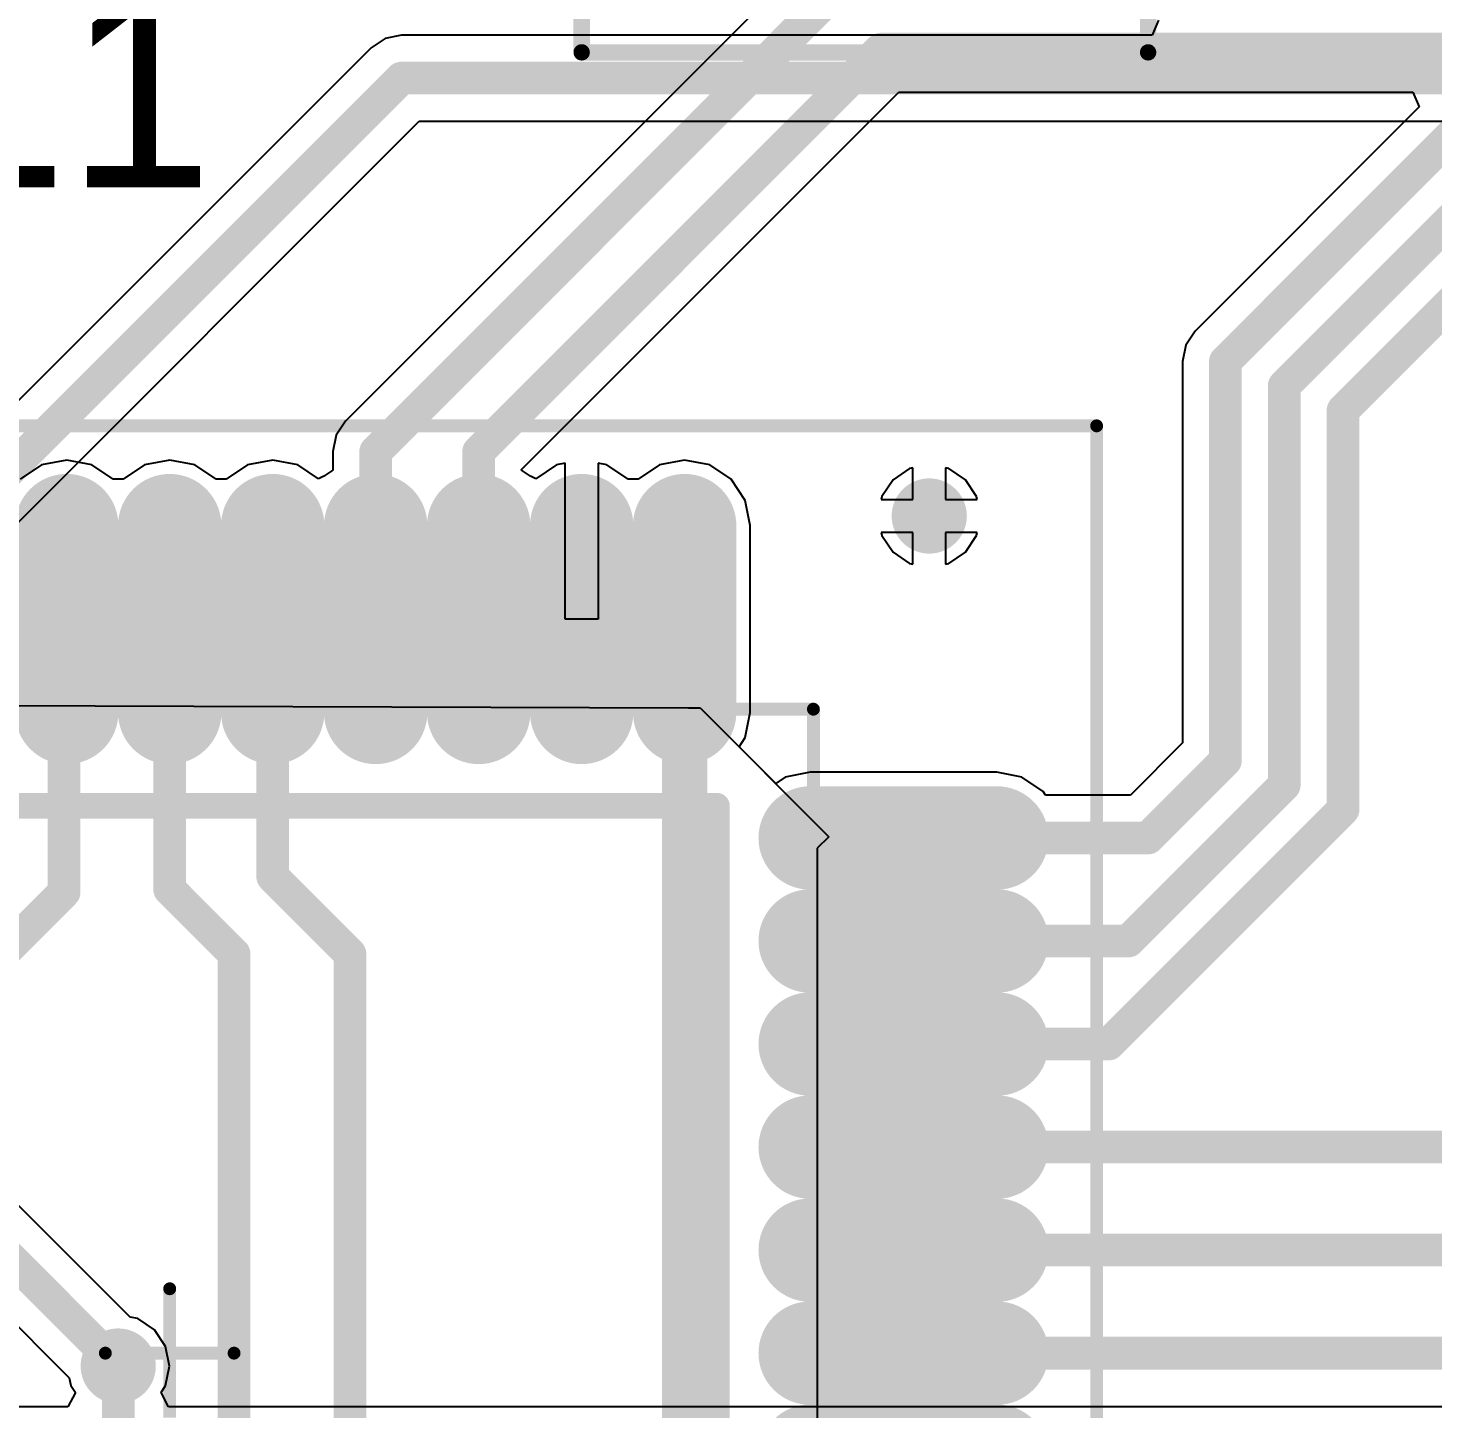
# Model space of a CAD drawing. Extents: x 2.14 to 5.34, y 1.83 to 4.04.
# Drawn here: x 3.5197 to 3.9493, y 3.1837 to 3.6058 of the extents above; entities that cross this region are included whole.
import ezdxf

# ---------------------------------------------------------------- set-up
doc = ezdxf.new("R2010")
doc.units = 0
for name, color, linetype in [('BOTTOMLAYER', 5, 'CONTINUOUS'), ('BOTTOMSOLDER', 6, 'CONTINUOUS'), ('MECHANICAL13', 56, 'CONTINUOUS'), ('MECHANICAL15', 56, 'CONTINUOUS'), ('MULTILAYER', 9, 'CONTINUOUS'), ('TOPLAYER', 1, 'CONTINUOUS'), ('TOPOVERLAY', 2, 'CONTINUOUS'), ('TOPPASTE', 8, 'CONTINUOUS'), ('TOPSOLDER', 216, 'CONTINUOUS'), ('VIAHOLELAYER', 16, 'CONTINUOUS')]:
    doc.layers.add(name, color=color, linetype=linetype)

msp = doc.modelspace()

# ---------------------------------------------------------------- linework, layer by layer
at = {"layer": 'BOTTOMLAYER'}
for p, q in [((3.865339, 3.608224), (3.863455, 3.603677)), ((3.628835, 3.602678), (3.624577, 3.599833)), ((3.633858, 3.603677), (3.628835, 3.602678)), ((3.863455, 3.603677), (3.633858, 3.603677)), ((3.624577, 3.599833), (3.474878, 3.450134)), ((3.489597, 3.427726), (3.639295, 3.577425)), ((3.639295, 3.577425), (4.312991, 3.577425)), ((3.790276, 3.471373), (3.789277, 3.471175)), ((3.790276, 3.461693), (3.790276, 3.471373)), ((3.801274, 3.471175), (3.800276, 3.471373)), ((3.800276, 3.471373), (3.800276, 3.461693)), ((3.784192, 3.467777), (3.780794, 3.462691)), ((3.789277, 3.471175), (3.784192, 3.467777)), ((3.80636, 3.467777), (3.801274, 3.471175)), ((3.809758, 3.462691), (3.80636, 3.467777)), ((3.780794, 3.462691), (3.780595, 3.461693)), ((3.809956, 3.461693), (3.809758, 3.462691)), ((3.780595, 3.461693), (3.790276, 3.461693)), ((3.800276, 3.461693), (3.809956, 3.461693)), ((3.790276, 3.451693), (3.780595, 3.451693)), ((3.780595, 3.451693), (3.780794, 3.450694)), ((3.780794, 3.450694), (3.784192, 3.445609)), ((3.790276, 3.442012), (3.790276, 3.451693)), ((3.809956, 3.451693), (3.800276, 3.451693)), ((3.800276, 3.451693), (3.800276, 3.442012)), ((3.80636, 3.445609), (3.809758, 3.450694)), ((3.809758, 3.450694), (3.809956, 3.451693)), ((3.784192, 3.445609), (3.789277, 3.442211)), ((3.801274, 3.442211), (3.80636, 3.445609)), ((3.789277, 3.442211), (3.790276, 3.442012)), ((3.800276, 3.442012), (3.801274, 3.442211)), ((3.550849, 3.211808), (3.359607, 3.403051)), ((3.334978, 3.390554), (3.532286, 3.193245)), ((3.553243, 3.211332), (3.550849, 3.211808)), ((3.558328, 3.207934), (3.553243, 3.211332)), ((3.561726, 3.202849), (3.558328, 3.207934)), ((3.562919, 3.19685), (3.561726, 3.202849)), ((3.561726, 3.190852), (3.562919, 3.19685)), ((3.532286, 3.193245), (3.532762, 3.190852)), ((3.534157, 3.188765), (3.531837, 3.184425)), ((3.532762, 3.190852), (3.534157, 3.188765)), ((3.560332, 3.188765), (3.561726, 3.190852)), ((3.562651, 3.184425), (3.560332, 3.188765)), ((3.531837, 3.184425), (3.393706, 3.184425)), ((4.141732, 3.184425), (3.562651, 3.184425))]:
    msp.add_line(p, q, dxfattribs=at)
at = {"layer": 'BOTTOMLAYER', "const_width": 0.01}
for points in [[(3.480315, 3.437008), (3.633858, 3.590551)], [(3.633858, 3.590551), (4.598425, 3.590551)], [(3.338583, 3.405512), (3.547244, 3.19685)]]:
    msp.add_lwpolyline(points, dxfattribs=at)
at = {"layer": 'BOTTOMLAYER'}
for points, const_width in [([(3.631358, 3.590551, 1), (3.636358, 3.590551, 1)], 0.005), ([(3.631358, 3.590551, 1), (3.636358, 3.590551, 1)], 0.005), ([(3.791526, 3.456693, 1), (3.799026, 3.456693, 1)], 0.0075), ([(3.543494, 3.19685, 1), (3.550994, 3.19685, 1)], 0.0075), ([(3.544744, 3.19685, 1), (3.549744, 3.19685, 1)], 0.005)]:
    msp.add_lwpolyline(points, format="xyb", close=True, dxfattribs=dict(at, const_width=const_width))
at = {"layer": 'BOTTOMSOLDER', "const_width": 0.0115}
for points in [[(3.789526, 3.456693, 1), (3.801026, 3.456693, 1)], [(3.541494, 3.19685, 1), (3.552994, 3.19685, 1)]]:
    msp.add_lwpolyline(points, format="xyb", close=True, dxfattribs=at)
at = {"layer": 'MECHANICAL13', "const_width": 0.003937}
for points in [[(3.366141, 3.397637), (3.759843, 3.397637)], [(3.759843, 3.003937), (3.759843, 3.397637)]]:
    msp.add_lwpolyline(points, dxfattribs=at)
at = {"layer": 'MECHANICAL13', "const_width": 0.001969}
msp.add_lwpolyline([(3.758859, 3.397637, 1), (3.760827, 3.397637, 1)], format="xyb", close=True, dxfattribs=at)
msp.add_lwpolyline([(3.758859, 3.397637, 1), (3.760827, 3.397637, 1)], format="xyb", close=True, dxfattribs=at)
at = {"layer": 'MECHANICAL15', "const_width": 0.003937}
for points in [[(3.279527, 3.484251), (3.846457, 3.484251)], [(3.846457, 2.917323), (3.846457, 3.484251)], [(3.562993, 3.181103), (3.562993, 3.220473)], [(3.543307, 3.200787), (3.582677, 3.200787)]]:
    msp.add_lwpolyline(points, dxfattribs=at)
at = {"layer": 'MECHANICAL15', "const_width": 0.001969}
for points in [[(3.845473, 3.484251, 1), (3.847441, 3.484251, 1)], [(3.845473, 3.484251, 1), (3.847441, 3.484251, 1)], [(3.562009, 3.220473, 1), (3.563977, 3.220473, 1)], [(3.542323, 3.200787, 1), (3.544291, 3.200787, 1)], [(3.581693, 3.200787, 1), (3.583661, 3.200787, 1)]]:
    msp.add_lwpolyline(points, format="xyb", close=True, dxfattribs=at)
at = {"layer": 'MULTILAYER', "const_width": 0.0075}
for points in [[(3.791526, 3.456693, 1), (3.799026, 3.456693, 1)], [(3.543494, 3.19685, 1), (3.550994, 3.19685, 1)]]:
    msp.add_lwpolyline(points, format="xyb", close=True, dxfattribs=at)
at = {"layer": 'TOPLAYER'}
for p, q in [((3.757736, 3.626692), (3.616703, 3.48566)), ((3.670607, 3.470941), (3.785951, 3.586284)), ((3.785951, 3.586284), (3.943181, 3.586284)), ((3.943181, 3.586284), (3.945064, 3.581737)), ((3.945064, 3.581737), (3.876545, 3.513218)), ((3.876545, 3.513218), (3.8737, 3.50896)), ((3.8737, 3.50896), (3.872701, 3.503937)), ((3.872701, 3.503937), (3.872701, 3.387327)), ((3.616703, 3.48566), (3.613858, 3.481401)), ((3.613858, 3.481401), (3.612859, 3.476378)), ((3.612859, 3.476378), (3.612859, 3.470724)), ((3.523816, 3.472284), (3.517305, 3.467933)), ((3.531497, 3.473811), (3.523816, 3.472284)), ((3.539178, 3.472284), (3.531497, 3.473811)), ((3.545689, 3.467933), (3.539178, 3.472284)), ((3.555312, 3.472284), (3.548801, 3.467933)), ((3.562993, 3.473811), (3.555312, 3.472284)), ((3.570674, 3.472284), (3.562993, 3.473811)), ((3.577185, 3.467933), (3.570674, 3.472284)), ((3.586808, 3.472284), (3.580297, 3.467933)), ((3.594489, 3.473811), (3.586808, 3.472284)), ((3.60217, 3.472284), (3.594489, 3.473811)), ((3.608519, 3.468041), (3.60217, 3.472284)), ((3.681296, 3.472284), (3.674948, 3.468041)), ((3.683977, 3.472817), (3.681296, 3.472284)), ((3.683977, 3.425187), (3.683977, 3.472817)), ((3.696658, 3.472284), (3.693977, 3.472817)), ((3.693977, 3.472817), (3.693977, 3.425187)), ((3.703169, 3.467933), (3.696658, 3.472284)), ((3.712792, 3.472284), (3.706281, 3.467933)), ((3.720473, 3.473811), (3.712792, 3.472284)), ((3.728154, 3.472284), (3.720473, 3.473811)), ((3.734665, 3.467933), (3.728154, 3.472284)), ((3.790276, 3.471373), (3.789277, 3.471175)), ((3.790276, 3.461693), (3.790276, 3.471373)), ((3.801274, 3.471175), (3.800276, 3.471373)), ((3.800276, 3.471373), (3.800276, 3.461693)), ((3.548801, 3.467933), (3.545689, 3.467933)), ((3.580297, 3.467933), (3.577185, 3.467933)), ((3.610142, 3.468909), (3.608519, 3.468041)), ((3.612859, 3.470724), (3.610142, 3.468909)), ((3.670607, 3.470724), (3.670607, 3.470941)), ((3.673324, 3.468909), (3.670607, 3.470724)), ((3.674948, 3.468041), (3.673324, 3.468909)), ((3.706281, 3.467933), (3.703169, 3.467933)), ((3.739016, 3.461421), (3.734665, 3.467933)), ((3.784192, 3.467777), (3.780794, 3.462691)), ((3.789277, 3.471175), (3.784192, 3.467777)), ((3.80636, 3.467777), (3.801274, 3.471175)), ((3.809758, 3.462691), (3.80636, 3.467777)), ((3.780794, 3.462691), (3.780595, 3.461693)), ((3.809956, 3.461693), (3.809758, 3.462691)), ((3.740544, 3.453741), (3.739016, 3.461421)), ((3.780595, 3.461693), (3.790276, 3.461693)), ((3.800276, 3.461693), (3.809956, 3.461693)), ((3.740544, 3.396654), (3.740544, 3.453741)), ((3.790276, 3.451693), (3.780595, 3.451693)), ((3.780595, 3.451693), (3.780794, 3.450694)), ((3.780794, 3.450694), (3.784192, 3.445609)), ((3.790276, 3.442012), (3.790276, 3.451693)), ((3.809956, 3.451693), (3.800276, 3.451693)), ((3.800276, 3.451693), (3.800276, 3.442012)), ((3.80636, 3.445609), (3.809758, 3.450694)), ((3.809758, 3.450694), (3.809956, 3.451693)), ((3.784192, 3.445609), (3.789277, 3.442211)), ((3.801274, 3.442211), (3.80636, 3.445609)), ((3.789277, 3.442211), (3.790276, 3.442012)), ((3.800276, 3.442012), (3.801274, 3.442211)), ((3.693977, 3.425187), (3.683977, 3.425187)), ((3.40315, 3.399212), (3.721654, 3.398031)), ((3.721654, 3.398031), (3.725197, 3.398031)), ((3.725197, 3.398031), (3.764567, 3.358661)), ((3.739016, 3.388973), (3.740544, 3.396654)), ((3.737109, 3.386119), (3.739016, 3.388973)), ((3.748324, 3.374904), (3.737109, 3.386119)), ((3.872701, 3.387327), (3.856767, 3.371393)), ((3.751177, 3.37681), (3.748324, 3.374904)), ((3.758858, 3.378338), (3.751177, 3.37681)), ((3.815944, 3.378338), (3.758858, 3.378338)), ((3.823625, 3.37681), (3.815944, 3.378338)), ((3.830137, 3.372459), (3.823625, 3.37681)), ((3.830849, 3.371393), (3.830137, 3.372459)), ((3.856767, 3.371393), (3.830849, 3.371393)), ((3.764567, 3.358661), (3.761024, 3.355118)), ((3.761024, 3.355118), (3.761024, 3.043307))]:
    msp.add_line(p, q, dxfattribs=at)
for points, const_width in [([(3.625985, 3.476378), (3.767017, 3.61741)], 0.01), ([(3.657481, 3.476378), (3.780513, 3.59941)], 0.01), ([(3.780513, 3.59941), (4.117125, 3.59941)], 0.01), ([(3.885827, 3.503937), (3.9633, 3.58141)], 0.01), ([(3.903827, 3.496481), (3.970756, 3.56341)], 0.01), ([(3.921827, 3.489025), (3.978212, 3.54541)], 0.01), ([(3.885827, 3.38189), (3.885827, 3.503937)], 0.01), ([(3.903827, 3.374434), (3.903827, 3.496481)], 0.01), ([(3.921827, 3.366978), (3.921827, 3.489025)], 0.01), ([(3.625985, 3.425197), (3.625985, 3.476378)], 0.01), ([(3.657481, 3.425197), (3.657481, 3.476378)], 0.01), ([(3.531497, 3.453741), (3.531497, 3.396654)], 0.023622), ([(3.562993, 3.453741), (3.562993, 3.396654)], 0.023622), ([(3.594489, 3.453741), (3.594489, 3.396654)], 0.023622), ([(3.625985, 3.453741), (3.625985, 3.396654)], 0.023622), ([(3.657481, 3.453741), (3.657481, 3.396654)], 0.023622), ([(3.688977, 3.453741), (3.688977, 3.396654)], 0.023622), ([(3.720473, 3.453741), (3.720473, 3.396654)], 0.023622), ([(3.530709, 3.424409), (3.531497, 3.425197)], 0.01), ([(3.530709, 3.341732), (3.530709, 3.424409)], 0.01), ([(3.594489, 3.346456), (3.594489, 3.425197)], 0.01), ([(3.720473, 3.151182), (3.720473, 3.425197)], 0.013937), ([(3.562992, 3.34252), (3.562992, 3.42126)], 0.01), ([(3.862204, 3.358267), (3.885827, 3.38189)], 0.01), ([(3.856164, 3.326771), (3.903827, 3.374434)], 0.01), ([(3.758858, 3.358267), (3.815944, 3.358267)], 0.023622), ([(3.850124, 3.295275), (3.921827, 3.366978)], 0.01), ([(3.787401, 3.358267), (3.862204, 3.358267)], 0.01), ([(3.594489, 3.346456), (3.61811, 3.322835)], 0.01), ([(3.511811, 3.322834), (3.530709, 3.341732)], 0.01), ([(3.562992, 3.34252), (3.582677, 3.322835)], 0.01), ([(3.758858, 3.326771), (3.815944, 3.326771)], 0.023622), ([(3.787401, 3.326771), (3.856164, 3.326771)], 0.01), ([(3.582677, 3.145669), (3.582677, 3.322835)], 0.01), ([(3.61811, 3.141733), (3.61811, 3.322835)], 0.01), ([(3.758858, 3.295275), (3.815944, 3.295275)], 0.023622), ([(3.787401, 3.295275), (3.850124, 3.295275)], 0.01), ([(3.758858, 3.263779), (3.815944, 3.263779)], 0.023622), ([(3.791339, 3.263779), (4.081921, 3.263779)], 0.01), ([(3.758858, 3.232283), (3.815944, 3.232283)], 0.023622), ([(3.799213, 3.232283), (4.075881, 3.232283)], 0.01), ([(3.758858, 3.200787), (3.815944, 3.200787)], 0.023622), ([(3.795276, 3.200787), (4.069841, 3.200787)], 0.01), ([(3.547244, 3.141732), (3.547244, 3.19685)], 0.01)]:
    msp.add_lwpolyline(points, dxfattribs=dict(at, const_width=const_width))
for points, const_width in [([(3.778013, 3.59941, 1), (3.783013, 3.59941, 1)], 0.005), ([(3.778013, 3.59941, 1), (3.783013, 3.59941, 1)], 0.005), ([(3.883327, 3.503937, 1), (3.888327, 3.503937, 1)], 0.005), ([(3.883327, 3.503937, 1), (3.888327, 3.503937, 1)], 0.005), ([(3.901327, 3.496481, 1), (3.906327, 3.496481, 1)], 0.005), ([(3.901327, 3.496481, 1), (3.906327, 3.496481, 1)], 0.005), ([(3.919327, 3.489025, 1), (3.924327, 3.489025, 1)], 0.005), ([(3.919327, 3.489025, 1), (3.924327, 3.489025, 1)], 0.005), ([(3.623485, 3.476378, 1), (3.628485, 3.476378, 1)], 0.005), ([(3.623485, 3.476378, 1), (3.628485, 3.476378, 1)], 0.005), ([(3.654981, 3.476378, 1), (3.659981, 3.476378, 1)], 0.005), ([(3.654981, 3.476378, 1), (3.659981, 3.476378, 1)], 0.005), ([(3.525592, 3.453741, 1), (3.537403, 3.453741, 1)], 0.011811), ([(3.557088, 3.453741, 1), (3.568899, 3.453741, 1)], 0.011811), ([(3.588584, 3.453741, 1), (3.600395, 3.453741, 1)], 0.011811), ([(3.62008, 3.453741, 1), (3.631891, 3.453741, 1)], 0.011811), ([(3.651576, 3.453741, 1), (3.663387, 3.453741, 1)], 0.011811), ([(3.683072, 3.453741, 1), (3.694883, 3.453741, 1)], 0.011811), ([(3.714568, 3.453741, 1), (3.726379, 3.453741, 1)], 0.011811), ([(3.791526, 3.456693, 1), (3.799026, 3.456693, 1)], 0.0075), ([(3.528209, 3.424409, 1), (3.533209, 3.424409, 1)], 0.005), ([(3.528209, 3.424409, 1), (3.533209, 3.424409, 1)], 0.005), ([(3.528997, 3.425197, 1), (3.533997, 3.425197, 1)], 0.005), ([(3.591989, 3.425197, 1), (3.596989, 3.425197, 1)], 0.005), ([(3.623485, 3.425197, 1), (3.628485, 3.425197, 1)], 0.005), ([(3.654981, 3.425197, 1), (3.659981, 3.425197, 1)], 0.005), ([(3.716989, 3.425197, 1), (3.723957, 3.425197, 1)], 0.006968), ([(3.560492, 3.42126, 1), (3.565492, 3.42126, 1)], 0.005), ([(3.525592, 3.396654, 1), (3.537403, 3.396654, 1)], 0.011811), ([(3.557088, 3.396654, 1), (3.568899, 3.396654, 1)], 0.011811), ([(3.588584, 3.396654, 1), (3.600395, 3.396654, 1)], 0.011811), ([(3.62008, 3.396654, 1), (3.631891, 3.396654, 1)], 0.011811), ([(3.651576, 3.396654, 1), (3.663387, 3.396654, 1)], 0.011811), ([(3.683072, 3.396654, 1), (3.694883, 3.396654, 1)], 0.011811), ([(3.714568, 3.396654, 1), (3.726379, 3.396654, 1)], 0.011811), ([(3.883327, 3.38189, 1), (3.888327, 3.38189, 1)], 0.005), ([(3.883327, 3.38189, 1), (3.888327, 3.38189, 1)], 0.005), ([(3.901327, 3.374434, 1), (3.906327, 3.374434, 1)], 0.005), ([(3.901327, 3.374434, 1), (3.906327, 3.374434, 1)], 0.005), ([(3.752952, 3.358267, 1), (3.764763, 3.358267, 1)], 0.011811), ([(3.810039, 3.358267, 1), (3.82185, 3.358267, 1)], 0.011811), ([(3.919327, 3.366978, 1), (3.924327, 3.366978, 1)], 0.005), ([(3.919327, 3.366978, 1), (3.924327, 3.366978, 1)], 0.005), ([(3.784901, 3.358267, 1), (3.789901, 3.358267, 1)], 0.005), ([(3.859704, 3.358267, 1), (3.864704, 3.358267, 1)], 0.005), ([(3.859704, 3.358267, 1), (3.864704, 3.358267, 1)], 0.005), ([(3.591989, 3.346456, 1), (3.596989, 3.346456, 1)], 0.005), ([(3.591989, 3.346456, 1), (3.596989, 3.346456, 1)], 0.005), ([(3.528209, 3.341732, 1), (3.533209, 3.341732, 1)], 0.005), ([(3.528209, 3.341732, 1), (3.533209, 3.341732, 1)], 0.005), ([(3.560492, 3.34252, 1), (3.565492, 3.34252, 1)], 0.005), ([(3.560492, 3.34252, 1), (3.565492, 3.34252, 1)], 0.005), ([(3.752952, 3.326771, 1), (3.764763, 3.326771, 1)], 0.011811), ([(3.810039, 3.326771, 1), (3.82185, 3.326771, 1)], 0.011811), ([(3.784901, 3.326771, 1), (3.789901, 3.326771, 1)], 0.005), ([(3.853664, 3.326771, 1), (3.858664, 3.326771, 1)], 0.005), ([(3.853664, 3.326771, 1), (3.858664, 3.326771, 1)], 0.005), ([(3.580177, 3.322835, 1), (3.585177, 3.322835, 1)], 0.005), ([(3.580177, 3.322835, 1), (3.585177, 3.322835, 1)], 0.005), ([(3.61561, 3.322835, 1), (3.62061, 3.322835, 1)], 0.005), ([(3.61561, 3.322835, 1), (3.62061, 3.322835, 1)], 0.005), ([(3.752952, 3.295275, 1), (3.764763, 3.295275, 1)], 0.011811), ([(3.810039, 3.295275, 1), (3.82185, 3.295275, 1)], 0.011811), ([(3.784901, 3.295275, 1), (3.789901, 3.295275, 1)], 0.005), ([(3.847624, 3.295275, 1), (3.852624, 3.295275, 1)], 0.005), ([(3.847624, 3.295275, 1), (3.852624, 3.295275, 1)], 0.005), ([(3.752952, 3.263779, 1), (3.764763, 3.263779, 1)], 0.011811), ([(3.810039, 3.263779, 1), (3.82185, 3.263779, 1)], 0.011811), ([(3.788839, 3.263779, 1), (3.793839, 3.263779, 1)], 0.005), ([(3.752952, 3.232283, 1), (3.764763, 3.232283, 1)], 0.011811), ([(3.810039, 3.232283, 1), (3.82185, 3.232283, 1)], 0.011811), ([(3.796713, 3.232283, 1), (3.801713, 3.232283, 1)], 0.005), ([(3.752952, 3.200787, 1), (3.764763, 3.200787, 1)], 0.011811), ([(3.810039, 3.200787, 1), (3.82185, 3.200787, 1)], 0.011811), ([(3.792776, 3.200787, 1), (3.797776, 3.200787, 1)], 0.005), ([(3.543494, 3.19685, 1), (3.550994, 3.19685, 1)], 0.0075), ([(3.544744, 3.19685, 1), (3.549744, 3.19685, 1)], 0.005)]:
    msp.add_lwpolyline(points, format="xyb", close=True, dxfattribs=dict(at, const_width=const_width))
at = {"layer": 'TOPOVERLAY'}
for points, const_width in [([(3.688976, 3.598424), (3.688976, 3.850394)], 0.005), ([(3.862206, 3.598424), (3.862206, 3.850394)], 0.005), ([(3.688976, 3.598424), (3.862206, 3.598424)], 0.005), ([(3.395669, 3.368109), (3.730315, 3.368109)], 0.007874), ([(3.730315, 3.033465), (3.730315, 3.368109)], 0.007874)]:
    msp.add_lwpolyline(points, dxfattribs=dict(at, const_width=const_width))
for points, const_width in [([(3.687726, 3.598424, 1), (3.690226, 3.598424, 1)], 0.0025), ([(3.687726, 3.598424, 1), (3.690226, 3.598424, 1)], 0.0025), ([(3.860956, 3.598424, 1), (3.863456, 3.598424, 1)], 0.0025), ([(3.860956, 3.598424, 1), (3.863456, 3.598424, 1)], 0.0025), ([(3.728347, 3.368109, 1), (3.732284, 3.368109, 1)], 0.003937), ([(3.728347, 3.368109, 1), (3.732284, 3.368109, 1)], 0.003937)]:
    msp.add_lwpolyline(points, format="xyb", close=True, dxfattribs=dict(at, const_width=const_width))
at = {"layer": 'TOPPASTE', "const_width": 0.023622}
for points in [[(3.531497, 3.453741), (3.531497, 3.396654)], [(3.562993, 3.453741), (3.562993, 3.396654)], [(3.594489, 3.453741), (3.594489, 3.396654)], [(3.625985, 3.453741), (3.625985, 3.396654)], [(3.657481, 3.453741), (3.657481, 3.396654)], [(3.688977, 3.453741), (3.688977, 3.396654)], [(3.720473, 3.453741), (3.720473, 3.396654)], [(3.758858, 3.358267), (3.815944, 3.358267)], [(3.758858, 3.326771), (3.815944, 3.326771)], [(3.758858, 3.295275), (3.815944, 3.295275)], [(3.758858, 3.263779), (3.815944, 3.263779)], [(3.758858, 3.232283), (3.815944, 3.232283)], [(3.758858, 3.200787), (3.815944, 3.200787)]]:
    msp.add_lwpolyline(points, dxfattribs=at)
at = {"layer": 'TOPPASTE', "const_width": 0.011811}
for points in [[(3.525592, 3.453741, 1), (3.537403, 3.453741, 1)], [(3.557088, 3.453741, 1), (3.568899, 3.453741, 1)], [(3.588584, 3.453741, 1), (3.600395, 3.453741, 1)], [(3.62008, 3.453741, 1), (3.631891, 3.453741, 1)], [(3.651576, 3.453741, 1), (3.663387, 3.453741, 1)], [(3.683072, 3.453741, 1), (3.694883, 3.453741, 1)], [(3.714568, 3.453741, 1), (3.726379, 3.453741, 1)], [(3.525592, 3.396654, 1), (3.537403, 3.396654, 1)], [(3.557088, 3.396654, 1), (3.568899, 3.396654, 1)], [(3.588584, 3.396654, 1), (3.600395, 3.396654, 1)], [(3.62008, 3.396654, 1), (3.631891, 3.396654, 1)], [(3.651576, 3.396654, 1), (3.663387, 3.396654, 1)], [(3.683072, 3.396654, 1), (3.694883, 3.396654, 1)], [(3.714568, 3.396654, 1), (3.726379, 3.396654, 1)], [(3.752952, 3.358267, 1), (3.764763, 3.358267, 1)], [(3.810039, 3.358267, 1), (3.82185, 3.358267, 1)], [(3.752952, 3.326771, 1), (3.764763, 3.326771, 1)], [(3.810039, 3.326771, 1), (3.82185, 3.326771, 1)], [(3.752952, 3.295275, 1), (3.764763, 3.295275, 1)], [(3.810039, 3.295275, 1), (3.82185, 3.295275, 1)], [(3.752952, 3.263779, 1), (3.764763, 3.263779, 1)], [(3.810039, 3.263779, 1), (3.82185, 3.263779, 1)], [(3.752952, 3.232283, 1), (3.764763, 3.232283, 1)], [(3.810039, 3.232283, 1), (3.82185, 3.232283, 1)], [(3.752952, 3.200787, 1), (3.764763, 3.200787, 1)], [(3.810039, 3.200787, 1), (3.82185, 3.200787, 1)]]:
    msp.add_lwpolyline(points, format="xyb", close=True, dxfattribs=at)
at = {"layer": 'TOPSOLDER', "const_width": 0.031622}
for points in [[(3.531497, 3.453741), (3.531497, 3.396654)], [(3.562993, 3.453741), (3.562993, 3.396654)], [(3.594489, 3.453741), (3.594489, 3.396654)], [(3.625985, 3.453741), (3.625985, 3.396654)], [(3.657481, 3.453741), (3.657481, 3.396654)], [(3.688977, 3.453741), (3.688977, 3.396654)], [(3.720473, 3.453741), (3.720473, 3.396654)], [(3.758858, 3.358267), (3.815944, 3.358267)], [(3.758858, 3.326771), (3.815944, 3.326771)], [(3.758858, 3.295275), (3.815944, 3.295275)], [(3.758858, 3.263779), (3.815944, 3.263779)], [(3.758858, 3.232283), (3.815944, 3.232283)], [(3.758858, 3.200787), (3.815944, 3.200787)], [(3.758858, 3.169291), (3.815944, 3.169291)]]:
    msp.add_lwpolyline(points, dxfattribs=at)
at = {"layer": 'TOPSOLDER'}
for points, const_width in [([(3.523592, 3.453741, 1), (3.539403, 3.453741, 1)], 0.015811), ([(3.555088, 3.453741, 1), (3.570899, 3.453741, 1)], 0.015811), ([(3.586584, 3.453741, 1), (3.602395, 3.453741, 1)], 0.015811), ([(3.61808, 3.453741, 1), (3.633891, 3.453741, 1)], 0.015811), ([(3.649576, 3.453741, 1), (3.665387, 3.453741, 1)], 0.015811), ([(3.681072, 3.453741, 1), (3.696883, 3.453741, 1)], 0.015811), ([(3.712568, 3.453741, 1), (3.728379, 3.453741, 1)], 0.015811), ([(3.789526, 3.456693, 1), (3.801026, 3.456693, 1)], 0.0115), ([(3.523592, 3.396654, 1), (3.539403, 3.396654, 1)], 0.015811), ([(3.555088, 3.396654, 1), (3.570899, 3.396654, 1)], 0.015811), ([(3.586584, 3.396654, 1), (3.602395, 3.396654, 1)], 0.015811), ([(3.61808, 3.396654, 1), (3.633891, 3.396654, 1)], 0.015811), ([(3.649576, 3.396654, 1), (3.665387, 3.396654, 1)], 0.015811), ([(3.681072, 3.396654, 1), (3.696883, 3.396654, 1)], 0.015811), ([(3.712568, 3.396654, 1), (3.728379, 3.396654, 1)], 0.015811), ([(3.750952, 3.358267, 1), (3.766763, 3.358267, 1)], 0.015811), ([(3.808039, 3.358267, 1), (3.82385, 3.358267, 1)], 0.015811), ([(3.750952, 3.326771, 1), (3.766763, 3.326771, 1)], 0.015811), ([(3.808039, 3.326771, 1), (3.82385, 3.326771, 1)], 0.015811), ([(3.750952, 3.295275, 1), (3.766763, 3.295275, 1)], 0.015811), ([(3.808039, 3.295275, 1), (3.82385, 3.295275, 1)], 0.015811), ([(3.750952, 3.263779, 1), (3.766763, 3.263779, 1)], 0.015811), ([(3.808039, 3.263779, 1), (3.82385, 3.263779, 1)], 0.015811), ([(3.750952, 3.232283, 1), (3.766763, 3.232283, 1)], 0.015811), ([(3.808039, 3.232283, 1), (3.82385, 3.232283, 1)], 0.015811), ([(3.750952, 3.200787, 1), (3.766763, 3.200787, 1)], 0.015811), ([(3.808039, 3.200787, 1), (3.82385, 3.200787, 1)], 0.015811), ([(3.541494, 3.19685, 1), (3.552994, 3.19685, 1)], 0.0115), ([(3.750952, 3.169291, 1), (3.766763, 3.169291, 1)], 0.015811), ([(3.808039, 3.169291, 1), (3.82385, 3.169291, 1)], 0.015811)]:
    msp.add_lwpolyline(points, format="xyb", close=True, dxfattribs=dict(at, const_width=const_width))
at = {"layer": 'VIAHOLELAYER', "const_width": 0.00375}
for points in [[(3.793401, 3.456693, 1), (3.797151, 3.456693, 1)], [(3.545369, 3.19685, 1), (3.549119, 3.19685, 1)]]:
    msp.add_lwpolyline(points, format="xyb", close=True, dxfattribs=at)

# ---------------------------------------------------------------- texts
at = {"layer": 'TOPOVERLAY'}
msp.add_text('C11', height=0.06, dxfattribs=at).set_placement((3.429016, 3.557134))

doc.saveas('drawing.dxf')
